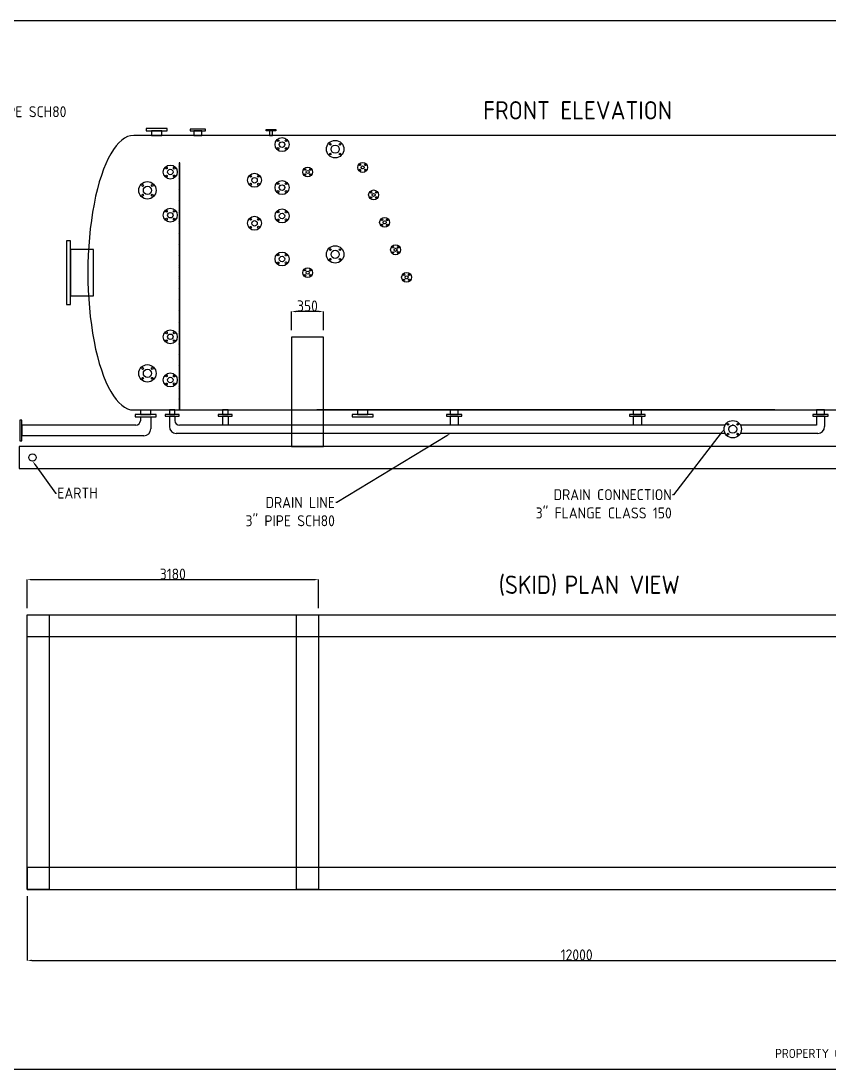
# Model space of a CAD drawing. Header units: inches. Extents: x 23330 to 45062, y 115 to 11568.
# Drawn here: x 27757 to 36581, y 115 to 11568 of the extents above; entities that cross this region are included whole.
import ezdxf
from ezdxf import colors
from ezdxf.entities.mleader import LeaderData, LeaderLine
from ezdxf.math import Vec2, Vec3

# ---------------------------------------------------------------- set-up
doc = ezdxf.new("R2010")
doc.units = ezdxf.units.IN
doc.header["$LTSCALE"] = 40
doc.header["$MEASUREMENT"] = 0
doc.styles.get("Standard").update_dxf_attribs({"font": 'isocp.shx', "height": 120, "bigfont": '@extfont2.shx'})
doc.dimstyles.new('ISO-25', dxfattribs={"dimtxt": 120, "dimasz": 50, "dimexe": 1.25, "dimexo": 75, "dimtad": 1, "dimdec": 0, "dimtxsty": 'Standard', "dimcen": 0, "dimclrd": 1, "dimclre": 1, "dimclrt": 1, "dimazin": 0, "dimtfac": 1, "dimtdec": 0, "dimtmove": 0, "dimatfit": 3, "dimfxl": 1, "dimtfillclr": 1, "dimarcsym": 0})

# ---------------------------------------------------------------- blocks, each defined once
blk = doc.blocks.new('*U11')
blk.add_circle((0, 0), 9.53)
blk = doc.blocks.new('*U12')
at = {"color": 0, "linetype": 'ByBlock', "lineweight": -2, "transparency": 16777216}
for p, rotation in [((3340, 2663), 90.00000000000001), ((3340, 2557), 180), ((3445, 2557), 270)]:
    blk.add_blockref('*U11', p, dxfattribs=dict(at, rotation=rotation))
blk.add_blockref('*U11', (3445, 2663), dxfattribs=at)
blk = doc.blocks.new('*U31')
blk.add_circle((0, 0), 9.53)
blk = doc.blocks.new('*U32')
at = {"color": 0, "linetype": 'ByBlock', "lineweight": -2, "transparency": 16777216}
for p, rotation in [((3340, 2663), 90.00000000000001), ((3340, 2557), 180), ((3445, 2557), 270)]:
    blk.add_blockref('*U31', p, dxfattribs=dict(at, rotation=rotation))
blk.add_blockref('*U31', (3445, 2663), dxfattribs=at)
blk = doc.blocks.new('*U33')
blk.add_circle((0, 0), 7.87)
blk = doc.blocks.new('*U34')
at = {"color": 0, "linetype": 'ByBlock', "lineweight": -2, "transparency": 16777216}
for p, rotation in [((3853, 2645), 90), ((3932, 2645), 270), ((3893, 2606), 180)]:
    blk.add_blockref('*U33', p, dxfattribs=dict(at, rotation=rotation))
blk.add_blockref('*U33', (3893, 2685), dxfattribs=at)
blk = doc.blocks.new('*U35')
blk.add_circle((0, 0), 7.87)
blk = doc.blocks.new('*U36')
at = {"color": 0, "linetype": 'ByBlock', "lineweight": -2, "transparency": 16777216}
for p, rotation in [((3853, 2645), 90), ((3932, 2645), 270), ((3893, 2606), 180)]:
    blk.add_blockref('*U35', p, dxfattribs=dict(at, rotation=rotation))
blk.add_blockref('*U35', (3893, 2685), dxfattribs=at)
blk = doc.blocks.new('*U37')
blk.add_circle((0, 0), 9.53)
blk = doc.blocks.new('*U38')
at = {"color": 0, "linetype": 'ByBlock', "lineweight": -2, "transparency": 16777216}
for p, rotation in [((3340, 2663), 90.00000000000001), ((3340, 2557), 180), ((3445, 2557), 270)]:
    blk.add_blockref('*U37', p, dxfattribs=dict(at, rotation=rotation))
blk.add_blockref('*U37', (3445, 2663), dxfattribs=at)
blk = doc.blocks.new('*U39')
blk.add_circle((0, 0), 9.53)
blk = doc.blocks.new('*U40')
at = {"color": 0, "linetype": 'ByBlock', "lineweight": -2, "transparency": 16777216}
for p, rotation in [((3340, 2663), 90.00000000000001), ((3340, 2557), 180), ((3445, 2557), 270)]:
    blk.add_blockref('*U39', p, dxfattribs=dict(at, rotation=rotation))
blk.add_blockref('*U39', (3445, 2663), dxfattribs=at)
blk = doc.blocks.new('*U41')
blk.add_circle((0, 0), 7.87)
blk = doc.blocks.new('*U42')
at = {"color": 0, "linetype": 'ByBlock', "lineweight": -2, "transparency": 16777216}
for p, rotation in [((3853, 2645), 90), ((3932, 2645), 270), ((3893, 2606), 180)]:
    blk.add_blockref('*U41', p, dxfattribs=dict(at, rotation=rotation))
blk.add_blockref('*U41', (3893, 2685), dxfattribs=at)
blk = doc.blocks.new('*U43')
blk.add_circle((0, 0), 7.87)
blk = doc.blocks.new('*U44')
at = {"color": 0, "linetype": 'ByBlock', "lineweight": -2, "transparency": 16777216}
for p, rotation in [((3853, 2645), 90), ((3932, 2645), 270), ((3893, 2606), 180)]:
    blk.add_blockref('*U43', p, dxfattribs=dict(at, rotation=rotation))
blk.add_blockref('*U43', (3893, 2685), dxfattribs=at)
blk = doc.blocks.new('*U45')
blk.add_circle((0, 0), 7.87)
blk = doc.blocks.new('*U46')
at = {"color": 0, "linetype": 'ByBlock', "lineweight": -2, "transparency": 16777216}
for p, rotation in [((3853, 2645), 90), ((3932, 2645), 270), ((3893, 2606), 180)]:
    blk.add_blockref('*U45', p, dxfattribs=dict(at, rotation=rotation))
blk.add_blockref('*U45', (3893, 2685), dxfattribs=at)
blk = doc.blocks.new('*U47')
blk.add_circle((0, 0), 7.87)
blk = doc.blocks.new('*U48')
at = {"color": 0, "linetype": 'ByBlock', "lineweight": -2, "transparency": 16777216}
for p, rotation in [((3853, 2645), 90), ((3932, 2645), 270), ((3893, 2606), 180)]:
    blk.add_blockref('*U47', p, dxfattribs=dict(at, rotation=rotation))
blk.add_blockref('*U47', (3893, 2685), dxfattribs=at)
blk = doc.blocks.new('*U49')
blk.add_circle((0, 0), 7.87)
blk = doc.blocks.new('*U50')
at = {"color": 0, "linetype": 'ByBlock', "lineweight": -2, "transparency": 16777216}
for p, rotation in [((3853, 2645), 90), ((3932, 2645), 270), ((3893, 2606), 180)]:
    blk.add_blockref('*U49', p, dxfattribs=dict(at, rotation=rotation))
blk.add_blockref('*U49', (3893, 2685), dxfattribs=at)
blk = doc.blocks.new('*U51')
blk.add_circle((0, 0), 9.55)
blk = doc.blocks.new('*U52')
at = {"color": 0, "linetype": 'ByBlock', "lineweight": -2, "transparency": 16777216}
blk.add_blockref('*U51', (4350, 2316), dxfattribs=at)
for p, rotation in [((4289, 2255), 90), ((4350, 2195), 180), ((4410, 2255), 270.0000000000001)]:
    blk.add_blockref('*U51', p, dxfattribs=dict(at, rotation=rotation))
blk = doc.blocks.new('*U13')
blk.add_circle((0, 0), 9.55)
blk = doc.blocks.new('*U14')
at = {"color": 0, "linetype": 'ByBlock', "lineweight": -2, "transparency": 16777216}
blk.add_blockref('*U13', (4350, 2316), dxfattribs=at)
for p, rotation in [((4289, 2255), 90), ((4350, 2195), 180), ((4410, 2255), 270.0000000000001)]:
    blk.add_blockref('*U13', p, dxfattribs=dict(at, rotation=rotation))
blk = doc.blocks.new('*U15')
blk.add_circle((0, 0), 9.55)
blk = doc.blocks.new('*U16')
at = {"color": 0, "linetype": 'ByBlock', "lineweight": -2, "transparency": 16777216}
blk.add_blockref('*U15', (4350, 2316), dxfattribs=at)
for p, rotation in [((4289, 2255), 90), ((4350, 2195), 180), ((4410, 2255), 270.0000000000001)]:
    blk.add_blockref('*U15', p, dxfattribs=dict(at, rotation=rotation))
blk = doc.blocks.new('*U17')
blk.add_circle((0, 0), 9.55)
blk = doc.blocks.new('*U18')
at = {"color": 0, "linetype": 'ByBlock', "lineweight": -2, "transparency": 16777216}
blk.add_blockref('*U17', (4350, 2316), dxfattribs=at)
for p, rotation in [((4289, 2255), 90), ((4350, 2195), 180), ((4410, 2255), 270.0000000000001)]:
    blk.add_blockref('*U17', p, dxfattribs=dict(at, rotation=rotation))
blk = doc.blocks.new('*U19')
blk.add_circle((0, 0), 9.55)
blk = doc.blocks.new('*U20')
at = {"color": 0, "linetype": 'ByBlock', "lineweight": -2, "transparency": 16777216}
blk.add_blockref('*U19', (4350, 2316), dxfattribs=at)
for p, rotation in [((4289, 2255), 90), ((4350, 2195), 180), ((4410, 2255), 270.0000000000001)]:
    blk.add_blockref('*U19', p, dxfattribs=dict(at, rotation=rotation))
blk = doc.blocks.new('*U21')
blk.add_circle((0, 0), 9.55)
blk = doc.blocks.new('*U22')
at = {"color": 0, "linetype": 'ByBlock', "lineweight": -2, "transparency": 16777216}
blk.add_blockref('*U21', (4350, 2316), dxfattribs=at)
for p, rotation in [((4289, 2255), 90), ((4350, 2195), 180), ((4410, 2255), 270.0000000000001)]:
    blk.add_blockref('*U21', p, dxfattribs=dict(at, rotation=rotation))
blk = doc.blocks.new('*U23')
blk.add_circle((0, 0), 9.55)
blk = doc.blocks.new('*U24')
at = {"color": 0, "linetype": 'ByBlock', "lineweight": -2, "transparency": 16777216}
blk.add_blockref('*U23', (4350, 2316), dxfattribs=at)
for p, rotation in [((4289, 2255), 90), ((4350, 2195), 180), ((4410, 2255), 270.0000000000001)]:
    blk.add_blockref('*U23', p, dxfattribs=dict(at, rotation=rotation))
blk = doc.blocks.new('*U25')
blk.add_circle((0, 0), 9.55)
blk = doc.blocks.new('*U26')
at = {"color": 0, "linetype": 'ByBlock', "lineweight": -2, "transparency": 16777216}
blk.add_blockref('*U25', (4350, 2316), dxfattribs=at)
for p, rotation in [((4289, 2255), 90), ((4350, 2195), 180), ((4410, 2255), 270.0000000000001)]:
    blk.add_blockref('*U25', p, dxfattribs=dict(at, rotation=rotation))
blk = doc.blocks.new('*U27')
blk.add_circle((0, 0), 9.55)
blk = doc.blocks.new('*U28')
at = {"color": 0, "linetype": 'ByBlock', "lineweight": -2, "transparency": 16777216}
blk.add_blockref('*U27', (4350, 2316), dxfattribs=at)
for p, rotation in [((4289, 2255), 90), ((4350, 2195), 180), ((4410, 2255), 270.0000000000001)]:
    blk.add_blockref('*U27', p, dxfattribs=dict(at, rotation=rotation))
blk = doc.blocks.new('*U29')
blk.add_circle((0, 0), 9.55)
blk = doc.blocks.new('*U30')
at = {"color": 0, "linetype": 'ByBlock', "lineweight": -2, "transparency": 16777216}
blk.add_blockref('*U29', (4350, 2316), dxfattribs=at)
for p, rotation in [((4289, 2255), 90), ((4350, 2195), 180), ((4410, 2255), 270.0000000000001)]:
    blk.add_blockref('*U29', p, dxfattribs=dict(at, rotation=rotation))
blk = doc.blocks.new('*D63')
at = {"color": 1, "lineweight": -2, "transparency": 16777216}
for p, q in [((27825, 2003), (27825, 1301)), ((39825, 2003), (39825, 1301)), ((27875, 1302), (39775, 1302))]:
    blk.add_line(p, q, dxfattribs=at)
at = {"color": 1, "transparency": 16777216}
for points in [[(27875, 1311), (27875, 1294), (27825, 1302)], [(39775, 1311), (39775, 1294), (39825, 1302)]]:
    blk.add_solid(points, dxfattribs=at)
at = {"layer": 'Defpoints', "color": 0, "transparency": 16777216}
for p in [(27825, 2078), (39825, 2078), (39825, 1302)]:
    blk.add_point(p, dxfattribs=at)
at = {"color": 1, "transparency": 16777216, "insert": (33825, 1363), "char_height": 120, "attachment_point": 5}
blk.add_mtext('12000', dxfattribs=at)
blk = doc.blocks.new('*D64')
at = {"color": 1, "lineweight": -2, "transparency": 16777216}
for p, q in [((27825, 5153), (27825, 5465)), ((27875, 5463), (30955, 5463)), ((31005, 5153), (31005, 5465))]:
    blk.add_line(p, q, dxfattribs=at)
at = {"color": 1, "transparency": 16777216}
for points in [[(27875, 5472), (27875, 5455), (27825, 5463)], [(30955, 5472), (30955, 5455), (31005, 5463)]]:
    blk.add_solid(points, dxfattribs=at)
at = {"layer": 'Defpoints', "color": 0, "transparency": 16777216}
for p in [(31005, 5463), (27825, 5078), (31005, 5078)]:
    blk.add_point(p, dxfattribs=at)
at = {"color": 1, "transparency": 16777216, "insert": (29415, 5524), "char_height": 120, "attachment_point": 5}
blk.add_mtext('3180', dxfattribs=at)
blk = doc.blocks.new('*D88')
at = {"color": 1, "lineweight": -2, "transparency": 16777216}
for p, q in [((30710, 8188), (30710, 8394)), ((31010, 8393), (30760, 8393)), ((31060, 8188), (31060, 8394))]:
    blk.add_line(p, q, dxfattribs=at)
at = {"color": 1, "transparency": 16777216}
for points in [[(30760, 8401), (30760, 8385), (30710, 8393)], [(31010, 8401), (31010, 8385), (31060, 8393)]]:
    blk.add_solid(points, dxfattribs=at)
at = {"layer": 'Defpoints', "color": 0, "transparency": 16777216}
for p in [(30710, 8393), (30710, 8113), (31060, 8113)]:
    blk.add_point(p, dxfattribs=at)
at = {"color": 1, "transparency": 16777216, "insert": (30885, 8454), "char_height": 120, "attachment_point": 5}
blk.add_mtext('350', dxfattribs=at)
blk = doc.blocks.new('*U89')
blk.add_circle((0, 0), 9.53)
blk = doc.blocks.new('*U90')
at = {"color": 0, "linetype": 'ByBlock', "lineweight": -2, "transparency": 16777216}
for p, rotation in [((3340, 2663), 90.00000000000001), ((3340, 2557), 180), ((3445, 2557), 270)]:
    blk.add_blockref('*U89', p, dxfattribs=dict(at, rotation=rotation))
blk.add_blockref('*U89', (3445, 2663), dxfattribs=at)

msp = doc.modelspace()

# ---------------------------------------------------------------- hatches: boundary and pattern name
at = {"layer": 'Defpoints'}
h = msp.add_hatch(dxfattribs=at)
h.set_pattern_fill('ANSI31', color=256, scale=100)
h.set_pattern_definition([(45, (-581.248, -1655.55), (-8.838835, 8.838835), [])])
h.paths.add_polyline_path([(29491.7, 10017.1), (29483.7, 10017.1), (29483.7, 7317.1), (29491.7, 7317.1)])

# ---------------------------------------------------------------- linework, layer by layer
for p, q in [((30433.7, 10367.1), (30433.7, 10381.1)), ((30433.7, 10381.1), (30541.7, 10381.1)), ((30541.7, 10367.1), (30433.7, 10367.1)), ((30541.7, 10381.1), (30541.7, 10367.1)), ((29060.6, 7243.3, 12), (29060.6, 7200.2, 12)), ((29174.9, 7243.3, 12), (29174.7, 7111.1, 12)), ((29377.6, 7248.1), (29377.6, 7136.7)), ((29437.9, 7248.1), (29437.9, 7200.7)), ((29957.6, 7248.1), (29957.6, 7150.7)), ((30017.9, 7248.1), (30017.9, 7150.7)), ((33487.7, 7317.1), (30987.7, 7317.1)), ((32443.3, 7248.1), (32443.3, 7150.7)), ((32532.2, 7248.1), (32532.2, 7150.7)), ((35987.7, 7317.1), (33487.7, 7317.1)), ((34443.3, 7248.1), (34443.3, 7150.7)), ((34532.2, 7248.1), (34532.2, 7150.7)), ((36443.3, 7248.1), (36443.3, 7150.7)), ((36532.2, 7248.1), (36532.2, 7136.7)), ((29010.6, 7150.2, 12), (27767.2, 7150.2, 12)), ((27767.2, 7150.2, 12), (27767.2, 7036.2, 12)), ((35445.4, 7150.7), (29487.9, 7150.7)), ((35537.2, 7150.7), (35522.7, 7150.7)), ((36443.3, 7150.7), (35614.5, 7150.7)), ((29099.7, 7036.2, 12), (27767.2, 7036.2, 12)), ((35446.1, 7061.7), (29452.6, 7061.7)), ((36457.2, 7061.7), (35613.8, 7061.7))]:
    msp.add_line(p, q)
for points in [[(23329.7, 115.4), (45059.1, 115.4), (45059.1, 11567.9), (23329.7, 11567.9)], [(29123.4, 10367.1), (29352, 10367.1), (29352, 10391), (29123.4, 10391)], [(29294.9, 10367.1), (29180.6, 10367.1), (29180.6, 10317.1), (29294.9, 10317.1)], [(29603.6, 10367.1), (29771.8, 10367.1), (29771.8, 10386.2), (29603.6, 10386.2)], [(29643.3, 10317.1), (29732.2, 10317.1), (29732.2, 10367.1), (29643.3, 10367.1)], [(30471, 10317.1), (30504.4, 10317.1), (30504.4, 10367.1), (30471, 10367.1)], [(29483.7, 7317.1), (29491.7, 7317.1), (29491.7, 10017.1), (29483.7, 10017.1)], [(28254.8, 8467.9), (28297.7, 8467.9), (28297.7, 9166.4), (28254.8, 9166.4)], [(28297.7, 8563.1), (28547.7, 8563.1), (28547.7, 9071.1), (28297.7, 9071.1)], [(30709.9, 8113), (30709.9, 6917.1), (31059.9, 6917.1), (31059.9, 8113)], [(29331.5, 7248.1), (29483.9, 7248.1), (29483.9, 7267.1), (29331.5, 7267.1)], [(29377.6, 7267.1), (29437.9, 7267.1), (29437.9, 7317.1), (29377.6, 7317.1)], [(29911.5, 7248.1), (30063.9, 7248.1), (30063.9, 7267.1), (29911.5, 7267.1)], [(29957.6, 7267.1), (30017.9, 7267.1), (30017.9, 7317.1), (29957.6, 7317.1)], [(31602, 7267.1), (31373.4, 7267.1), (31373.4, 7243.3), (31602, 7243.3)], [(31430.6, 7267.1), (31544.9, 7267.1), (31544.9, 7316.8), (31430.6, 7316.8)], [(32403.6, 7248.1), (32571.8, 7248.1), (32571.8, 7267.1), (32403.6, 7267.1)], [(32443.3, 7267.1), (32532.2, 7267.1), (32532.2, 7317.1), (32443.3, 7317.1)], [(34403.6, 7248.1), (34571.8, 7248.1), (34571.8, 7267.1), (34403.6, 7267.1)], [(34443.3, 7267.1), (34532.2, 7267.1), (34532.2, 7317.1), (34443.3, 7317.1)], [(36403.6, 7248.1), (36571.8, 7248.1), (36571.8, 7267.1), (36403.6, 7267.1)], [(36443.3, 7267.1), (36532.2, 7267.1), (36532.2, 7317.1), (36443.3, 7317.1)], [(27737.7, 6677.1), (39737.7, 6677.1), (39737.7, 6917.1), (27737.7, 6917.1)], [(27824.9, 5077.9), (39824.9, 5077.9), (39824.9, 4837.9), (27824.9, 4837.9)], [(27824.9, 5077.9), (28064.9, 5077.9), (28064.9, 2077.9), (27824.9, 2077.9)], [(30764.9, 5077.9), (31004.9, 5077.9), (31004.9, 2077.9), (30764.9, 2077.9)], [(27824.9, 2077.9), (39824.9, 2077.9), (39824.9, 2317.9), (27824.9, 2317.9)]]:
    msp.add_lwpolyline(points, close=True)
for points in [[(38487.7, 10317.1), (28987.7, 10317.1)], [(28987.7, 7317.1), (38487.7, 7317.1)]]:
    msp.add_lwpolyline(points)
at = {"elevation": 12}
for points in [[(29232, 7267.1), (29003.4, 7267.1), (29003.4, 7243.3), (29232, 7243.3)], [(29060.6, 7267.1), (29174.9, 7267.1), (29174.9, 7316.8), (29060.6, 7316.8)], [(27767.2, 6978.9), (27767.2, 7207.5), (27743.3, 7207.5), (27743.3, 6978.9)]]:
    msp.add_lwpolyline(points, close=True, dxfattribs=at)
for centre, radius in [((30607.7, 10217.1), 76.2), ((30607.7, 10217.1), 30.1), ((31187.7, 10167.1), 95.2), ((31187.7, 10167.1), 44.5), ((29387.7, 9917.1), 76.2), ((30887.7, 9917.1), 54), ((31487.7, 9967.1), 54), ((31487.7, 9967.1), 16.7), ((29387.7, 9917.1), 30.1), ((30307.7, 9827.1), 76.2), ((30307.7, 9827.1), 30.1), ((30887.7, 9917.1), 16.7), ((29137.7, 9717.1), 95.2), ((29137.7, 9717.1), 44.5), ((30607.7, 9747.1), 76.2), ((30607.7, 9747.1), 30.1), ((31607.7, 9667.1), 54), ((31607.7, 9667.1), 16.7), ((29387.7, 9445.1), 76.2), ((30607.7, 9437.1), 76.2), ((29387.7, 9445.1), 30.1), ((30307.7, 9357.1), 76.2), ((30607.7, 9437.1), 30.1), ((31727.7, 9367.1), 54), ((30307.7, 9357.1), 30.1), ((31727.7, 9367.1), 16.7), ((31187.7, 9017.1), 95.2), ((31187.7, 9017.1), 44.5), ((31847.7, 9067.1), 54), ((31847.7, 9067.1), 16.7), ((30607.7, 8967.1), 76.2), ((30607.7, 8967.1), 30.1), ((30887.7, 8817.1), 54), ((30887.7, 8817.1), 16.7), ((31967.7, 8767.1), 54), ((31967.7, 8767.1), 16.7), ((29387.7, 8117.1), 76.2), ((29387.7, 8117.1), 30.1), ((29137.7, 7717.1), 95.2), ((29137.7, 7717.1), 44.5), ((29387.7, 7645.1), 76.2), ((29387.7, 7645.1), 30.1), ((35529.9, 7106.8), 95.2), ((35529.9, 7106.8), 44.5), ((27883.7, 6797.1), 40)]:
    msp.add_circle(centre, radius)
for centre, radius, start, end in [((29010.6, 7200.2, 12), 50, 270, 0), ((29099.7, 7111.2, 12), 75, 270, 359.91697), ((29452.6, 7136.7), 75, 180, 270), ((29487.9, 7200.7), 50, 180, 270), ((36457.2, 7136.7), 75, 270, 0)]:
    msp.add_arc(centre, radius, start, end)
msp.add_ellipse((28987.7, 8817.1), major_axis=(0, 1500), ratio=0.3333333, start_param=0, end_param=3.1415927)

# ---------------------------------------------------------------- block references
at = {"rotation": 45}
for name, p in [('*U14', (29126.7, 5546.8)), ('*U20', (27906.7, 5246.8)), ('*U36', (30005.8, 5294)), ('*U42', (30605.8, 5344)), ('*U28', (28826.7, 5156.8)), ('*U52', (29126.7, 5076.8)), ('*U44', (30725.8, 5044)), ('*U22', (27906.7, 4774.8)), ('*U16', (29126.7, 4766.8)), ('*U30', (28826.7, 4686.8)), ('*U46', (30845.8, 4744)), ('*U18', (29126.7, 4296.8)), ('*U48', (30965.8, 4444)), ('*U34', (30005.8, 4194)), ('*U50', (31085.8, 4144)), ('*U24', (27906.7, 3446.8)), ('*U26', (27906.7, 2974.8))]:
    msp.add_blockref(name, p, dxfattribs=at)
for name, p in [('*U12', (27795.4, 7557.1)), ('*U40', (25745.4, 7107.1)), ('*U32', (27795.4, 6407.1)), ('*U38', (25745.4, 5107.1)), ('*U90', (32137.7, 4496.8))]:
    msp.add_blockref(name, p)

# ---------------------------------------------------------------- texts
at = {"char_height": 200, "attachment_point": 1}
for s, insert, width in [('FRONT ELEVATION', (32805.2, 10691.5), 2226), ('\\pxi-3,l3.4,t3.4;(SKID)^IPLAN VIEW', (32894.6, 5507.3), 2146.805)]:
    msp.add_mtext(s, dxfattribs=dict(at, insert=insert, width=width))
at = {"color": 5, "ltscale": 1000, "insert": (35992.4, 335.6), "char_height": 100, "width": 15213.716, "attachment_point": 1}
msp.add_mtext('{\\C256;PROPERTY OF PETROTEC. REPRODUCTION OR UNAUTHORIZED USE WITHOUT PRIOR WRITTEN APPROVAL IS PROHIBITED AND SUBJECT TO LEGAL ACTION.}', dxfattribs=at)

# ---------------------------------------------------------------- dimensions: what is measured, and where the dimension line sits
dim = msp.add_linear_dim(base=(30709.9, 8393.1), p1=(31059.9, 8113), p2=(30709.9, 8113), dimstyle='ISO-25')
dim.commit()
dim.dimension.update_dxf_attribs({"geometry": '*D88', "text_midpoint": (30884.9, 8393.1), "dimtype": 160})
for base, p1, p2, picture, middle in [((31004.9, 5463.4), (27824.9, 5077.9), (31004.9, 5077.9), '*D64', (29414.9, 5524)), ((39824.9, 1302.2), (27824.9, 2077.9), (39824.9, 2077.9), '*D63', (33824.9, 1362.9))]:
    dim = msp.add_linear_dim(base=base, p1=p1, p2=p2, dimstyle='ISO-25')
    dim.commit()
    dim.dimension.update_dxf_attribs({"geometry": picture, "text_midpoint": middle})

# ---------------------------------------------------------------- leaders
ml = msp.add_multileader_mtext('Standard')
ml.set_content('GAS LINE 4" PIPE SCH80', color=1)
ml.set_leader_properties(color=1, linetype='Continuous', lineweight=25)
ml.build(insert=Vec2(0, 0))
ml.multileader.update_dxf_attribs({"dogleg_length": 10, "arrow_head_size": 50})
ctx = ml.context
ctx.base_point, ctx.char_height, ctx.arrow_head_size, ctx.landing_gap_size, ctx.plane_origin = Vec3(26569.2, 10576.1), 120, 50, 10, Vec3(25562.8, 10576.1)
notes = []
notes.append((ctx, [(0, (1, 1, 0), (26559.2, 10576.1), (1, 0), 10, [(0, [(25562.8, 10576.1)], 0, [])])]))
ctx.mtext.insert, ctx.mtext.flow_direction = Vec3(26579.2, 10636.2), 5
ml = msp.add_multileader_mtext('Standard')
ml.set_content('DRAIN CONNECTION^J3" FLANGE CLASS 150', color=1)
ml.set_leader_properties(color=1, linetype='Continuous', lineweight=25)
ml.build(insert=Vec2(0, 0))
ml.multileader.update_dxf_attribs({"dogleg_length": 10, "arrow_head_size": 50})
ctx = ml.context
ctx.base_point, ctx.char_height, ctx.arrow_head_size, ctx.landing_gap_size, ctx.plane_origin = Vec3(33341.2, 6391.5), 120, 50, 10, Vec3(35625.2, 7106.8)
ctx.text_align_type = 2
notes.append((ctx, [(1, (1, 1, 0), (34883.3, 6391.5), (-1, 0), 10, [(0, [(35434.7, 7106.8)], 0, [])])]))
ctx.mtext.insert, ctx.mtext.alignment, ctx.mtext.flow_direction = Vec3(34863.3, 6451.6), 3, 5
ml = msp.add_multileader_mtext('Standard')
ml.set_content('DRAIN LINE^J3" PIPE SCH80', color=1)
ml.set_leader_properties(color=1, linetype='Continuous', lineweight=25)
ml.build(insert=Vec2(0, 0))
ml.multileader.update_dxf_attribs({"dogleg_length": 10, "arrow_head_size": 50})
ctx = ml.context
ctx.base_point, ctx.char_height, ctx.arrow_head_size, ctx.landing_gap_size, ctx.plane_origin = Vec3(30202.7, 6306.5), 120, 50, 10, Vec3(32449.3, 7061.7)
ctx.text_align_type = 2
notes.append((ctx, [(0, (1, 1, 0), (31204.8, 6306.5), (-1, 0), 10, [(0, [(32449.3, 7061.7)], 0, [])])]))
ctx.mtext.insert, ctx.mtext.alignment, ctx.mtext.flow_direction = Vec3(31184.8, 6366.5), 3, 5
ml = msp.add_multileader_mtext('Standard')
ml.set_content('EARTH', color=1)
ml.set_leader_properties(color=1, linetype='Continuous', lineweight=25)
ml.build(insert=Vec2(0, 0))
ml.multileader.update_dxf_attribs({"dogleg_length": 10, "arrow_head_size": 50})
ctx = ml.context
ctx.base_point, ctx.char_height, ctx.arrow_head_size, ctx.landing_gap_size, ctx.plane_origin = Vec3(28144, 6409.3), 120, 50, 10, Vec3(27883.7, 6757.1)
notes.append((ctx, [(0, (1, 1, 0), (28134, 6409.3), (1, 0), 10, [(0, [(27883.7, 6757.1)], 0, [])])]))
ctx.mtext.insert, ctx.mtext.flow_direction = Vec3(28154, 6469.3), 5
for ctx, leaders in notes:
    for number, flags, end, landing, length, lines in leaders:
        leader = LeaderData()
        leader.index, (leader.has_last_leader_line, leader.has_dogleg_vector, leader.attachment_direction) = number, flags
        leader.last_leader_point, leader.dogleg_vector, leader.dogleg_length = Vec3(end), Vec3(landing), length
        for number, points, colour, breaks in lines:
            line = LeaderLine()
            line.index, line.vertices, line.color, line.breaks = number, Vec3.list(points), colors.encode_raw_color(colour), breaks
            leader.lines.append(line)
        ctx.leaders.append(leader)

doc.saveas('drawing.dxf')
